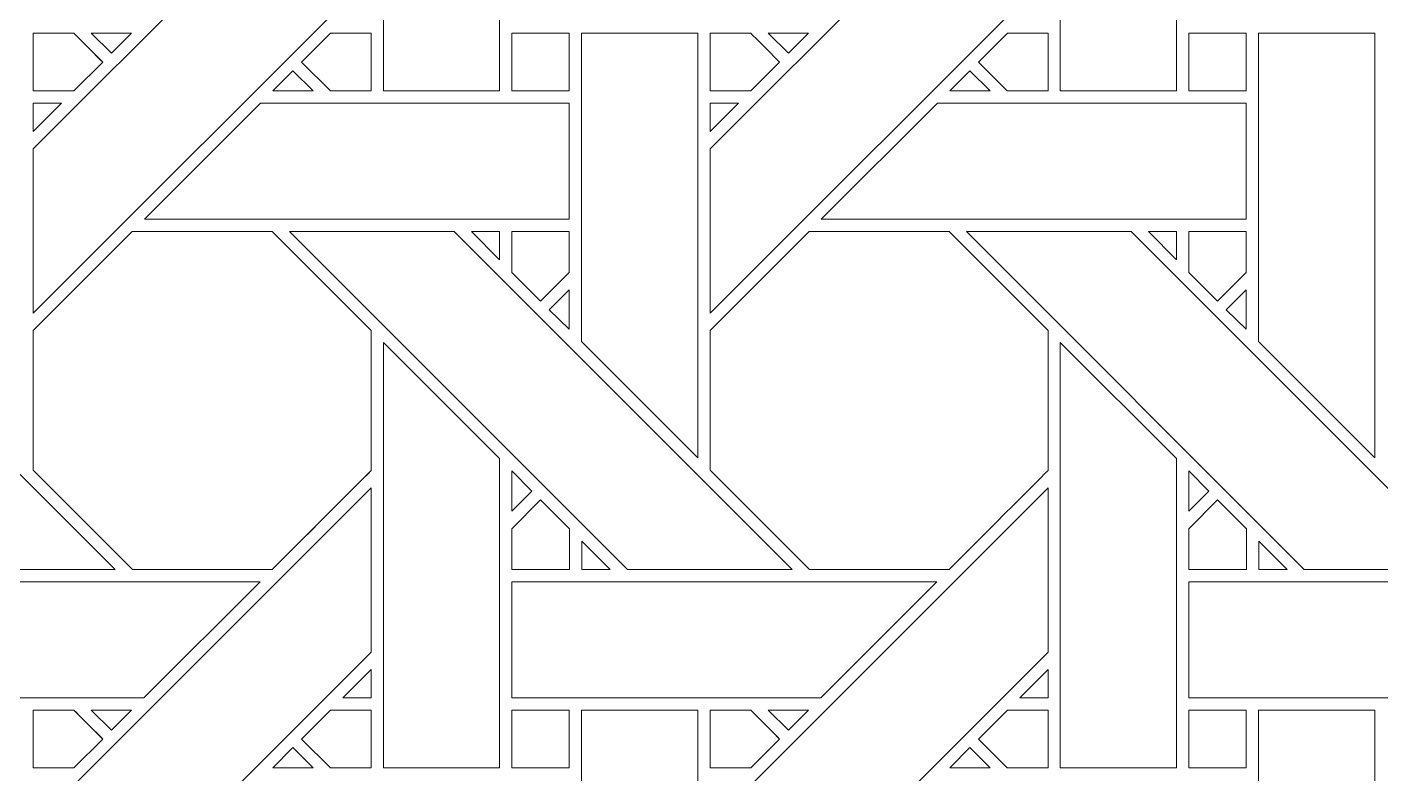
# Model space of a CAD drawing. Header units: inches. Extents: x 3.4 to 21.4, y 0.1 to 18.1.
# Drawn here: x 7.868 to 9.766, y 3.353 to 4.4 of the extents above; entities that cross this region are included whole.
import ezdxf

# ---------------------------------------------------------------- set-up
doc = ezdxf.new("R2010")
doc.units = ezdxf.units.IN
doc.header["$MEASUREMENT"] = 0
doc.layers.add('Design', color=7, linetype='Continuous', lineweight=0)

msp = doc.modelspace()

# ---------------------------------------------------------------- linework, layer by layer
at = {"layer": 'Design'}
for points, knots in [([(3.3829, 18.0948), (3.3829, 18.0948), (3.3829, 0.0948), (3.3829, 0.0948), (3.3829, 0.0948), (21.3829, 0.0948), (21.3829, 0.0948), (21.3829, 0.0948), (21.3829, 18.0948), (21.3829, 18.0948), (21.3829, 18.0948), (3.3829, 18.0948), (3.3829, 18.0948)], [0, 0, 0, 0, 1, 1, 1, 2, 2, 2, 3, 3, 3, 4, 4, 4, 4]), ([(4.2402, 17.2374), (4.2402, 17.2374), (4.2402, 0.9521), (4.2402, 0.9521), (4.2402, 0.9521), (20.5255, 0.9521), (20.5255, 0.9521), (20.5255, 0.9521), (20.5255, 17.2374), (20.5255, 17.2374), (20.5255, 17.2374), (4.2402, 17.2374), (4.2402, 17.2374)], [0, 0, 0, 0, 1, 1, 1, 2, 2, 2, 3, 3, 3, 4, 4, 4, 4]), ([(8.5303, 4.7445), (8.5303, 4.7445), (8.5303, 4.3108), (8.5303, 4.3108), (8.5303, 4.3108), (8.3676, 4.3108), (8.3676, 4.3108), (8.3676, 4.3108), (8.3676, 4.9066), (8.3676, 4.9066), (8.3676, 4.9066), (8.5303, 4.7445), (8.5303, 4.7445)], [0, 0, 0, 0, 1, 1, 1, 2, 2, 2, 3, 3, 3, 4, 4, 4, 4]), ([(9.4791, 4.7444), (9.4791, 4.7444), (9.4791, 4.3108), (9.4791, 4.3108), (9.4791, 4.3108), (9.3163, 4.3108), (9.3163, 4.3108), (9.3163, 4.3108), (9.3163, 4.9066), (9.3163, 4.9066), (9.3163, 4.9066), (9.4791, 4.7444), (9.4791, 4.7444)], [0, 0, 0, 0, 1, 1, 1, 2, 2, 2, 3, 3, 3, 4, 4, 4, 4]), ([(7.8768, 4.2294), (7.8768, 4.2294), (8.3504, 4.703), (8.3504, 4.703), (8.3504, 4.703), (8.3504, 4.473), (8.3504, 4.473), (8.3504, 4.473), (7.8768, 3.9994), (7.8768, 3.9994), (7.8768, 3.9994), (7.8768, 4.2294), (7.8768, 4.2294)], [0, 0, 0, 0, 1, 1, 1, 2, 2, 2, 3, 3, 3, 4, 4, 4, 4]), ([(8.8255, 4.2294), (8.8255, 4.2294), (9.2992, 4.703), (9.2992, 4.703), (9.2992, 4.703), (9.2992, 4.473), (9.2992, 4.473), (9.2992, 4.473), (8.8255, 3.9994), (8.8255, 3.9994), (8.8255, 3.9994), (8.8255, 4.2294), (8.8255, 4.2294)], [0, 0, 0, 0, 1, 1, 1, 2, 2, 2, 3, 3, 3, 4, 4, 4, 4]), ([(7.8767, 4.3107), (7.8767, 4.3107), (7.8767, 4.3915), (7.8767, 4.3915), (7.8767, 4.3915), (7.9338, 4.3915), (7.9338, 4.3915), (7.9389, 4.3864), (7.9697, 4.3556), (7.9741, 4.3512), (7.9741, 4.3512), (7.9337, 4.3107), (7.9337, 4.3107), (7.9337, 4.3107), (7.8767, 4.3107), (7.8767, 4.3107)], [0, 0, 0, 0, 1, 1, 1, 2, 2, 2, 3, 3, 3, 4, 4, 4, 5, 5, 5, 5]), ([(7.8767, 4.3915), (7.8767, 4.3915), (7.9338, 4.3915), (7.9338, 4.3915), (7.9388, 4.3865), (7.9696, 4.3557), (7.9741, 4.3512), (7.9741, 4.3512), (7.9337, 4.3107), (7.9337, 4.3107), (7.9337, 4.3107), (7.8767, 4.3107), (7.8767, 4.3107), (7.8767, 4.3107), (7.8767, 4.3915), (7.8767, 4.3915)], [0, 0, 0, 0, 1, 1, 1, 2, 2, 2, 3, 3, 3, 4, 4, 4, 5, 5, 5, 5]), ([(8.0146, 4.3916), (8.0146, 4.3916), (7.9864, 4.3634), (7.9864, 4.3634), (7.9864, 4.3634), (7.9582, 4.3916), (7.9582, 4.3916), (7.9582, 4.3916), (8.0146, 4.3916), (8.0146, 4.3916)], [0, 0, 0, 0, 1, 1, 1, 2, 2, 2, 3, 3, 3, 3]), ([(8.2933, 4.3107), (8.2933, 4.3107), (8.2529, 4.3511), (8.2529, 4.3511), (8.2529, 4.3511), (8.2934, 4.3915), (8.2934, 4.3915), (8.2934, 4.3915), (8.3504, 4.3915), (8.3504, 4.3915), (8.3504, 4.3915), (8.3504, 4.3107), (8.3504, 4.3107), (8.3504, 4.3107), (8.2933, 4.3107), (8.2933, 4.3107)], [0, 0, 0, 0, 1, 1, 1, 2, 2, 2, 3, 3, 3, 4, 4, 4, 5, 5, 5, 5]), ([(8.2529, 4.3511), (8.2529, 4.3511), (8.2934, 4.3915), (8.2934, 4.3915), (8.2934, 4.3915), (8.3504, 4.3915), (8.3504, 4.3915), (8.3504, 4.3915), (8.3504, 4.3107), (8.3504, 4.3107), (8.3504, 4.3107), (8.2933, 4.3107), (8.2933, 4.3107), (8.2933, 4.3107), (8.2529, 4.3511), (8.2529, 4.3511)], [0, 0, 0, 0, 1, 1, 1, 2, 2, 2, 3, 3, 3, 4, 4, 4, 5, 5, 5, 5]), ([(8.5476, 4.3107), (8.5476, 4.3107), (8.5476, 4.3915), (8.5476, 4.3915), (8.5476, 4.3915), (8.6278, 4.3915), (8.6278, 4.3915), (8.6278, 4.3915), (8.6278, 4.3107), (8.6278, 4.3107), (8.6278, 4.3107), (8.5476, 4.3107), (8.5476, 4.3107)], [0, 0, 0, 0, 1, 1, 1, 2, 2, 2, 3, 3, 3, 4, 4, 4, 4]), ([(8.5476, 4.3915), (8.5476, 4.3915), (8.6278, 4.3915), (8.6278, 4.3915), (8.6278, 4.3915), (8.6278, 4.3107), (8.6278, 4.3107), (8.6278, 4.3107), (8.5476, 4.3107), (8.5476, 4.3107), (8.5476, 4.3107), (8.5476, 4.3915), (8.5476, 4.3915)], [0, 0, 0, 0, 1, 1, 1, 2, 2, 2, 3, 3, 3, 4, 4, 4, 4]), ([(8.8083, 4.3916), (8.8083, 4.3916), (8.8083, 3.7964), (8.8083, 3.7964), (8.8083, 3.7964), (8.6454, 3.9594), (8.6454, 3.9594), (8.6454, 3.9594), (8.6454, 4.3916), (8.6454, 4.3916), (8.6454, 4.3916), (8.8083, 4.3916), (8.8083, 4.3916)], [0, 0, 0, 0, 1, 1, 1, 2, 2, 2, 3, 3, 3, 4, 4, 4, 4]), ([(8.8255, 4.3107), (8.8255, 4.3107), (8.8255, 4.3915), (8.8255, 4.3915), (8.8255, 4.3915), (8.8825, 4.3915), (8.8825, 4.3915), (8.8877, 4.3864), (8.9184, 4.3556), (8.9228, 4.3512), (8.9228, 4.3512), (8.8824, 4.3107), (8.8824, 4.3107), (8.8824, 4.3107), (8.8255, 4.3107), (8.8255, 4.3107)], [0, 0, 0, 0, 1, 1, 1, 2, 2, 2, 3, 3, 3, 4, 4, 4, 5, 5, 5, 5]), ([(8.8255, 4.3915), (8.8255, 4.3915), (8.8825, 4.3915), (8.8825, 4.3915), (8.8876, 4.3864), (8.9184, 4.3556), (8.9228, 4.3512), (8.9228, 4.3512), (8.8824, 4.3107), (8.8824, 4.3107), (8.8824, 4.3107), (8.8255, 4.3107), (8.8255, 4.3107), (8.8255, 4.3107), (8.8255, 4.3915), (8.8255, 4.3915)], [0, 0, 0, 0, 1, 1, 1, 2, 2, 2, 3, 3, 3, 4, 4, 4, 5, 5, 5, 5]), ([(8.9634, 4.3916), (8.9634, 4.3916), (8.9351, 4.3634), (8.9351, 4.3634), (8.9351, 4.3634), (8.9069, 4.3916), (8.9069, 4.3916), (8.9069, 4.3916), (8.9634, 4.3916), (8.9634, 4.3916)], [0, 0, 0, 0, 1, 1, 1, 2, 2, 2, 3, 3, 3, 3]), ([(9.242, 4.3107), (9.242, 4.3107), (9.2017, 4.3511), (9.2017, 4.3511), (9.2017, 4.3511), (9.2421, 4.3915), (9.2421, 4.3915), (9.2421, 4.3915), (9.2991, 4.3915), (9.2991, 4.3915), (9.2991, 4.3915), (9.2991, 4.3107), (9.2991, 4.3107), (9.2991, 4.3107), (9.242, 4.3107), (9.242, 4.3107)], [0, 0, 0, 0, 1, 1, 1, 2, 2, 2, 3, 3, 3, 4, 4, 4, 5, 5, 5, 5]), ([(9.2017, 4.3511), (9.2017, 4.3511), (9.2421, 4.3915), (9.2421, 4.3915), (9.2421, 4.3915), (9.2991, 4.3915), (9.2991, 4.3915), (9.2991, 4.3915), (9.2991, 4.3107), (9.2991, 4.3107), (9.2991, 4.3107), (9.242, 4.3107), (9.242, 4.3107), (9.242, 4.3107), (9.2017, 4.3511), (9.2017, 4.3511)], [0, 0, 0, 0, 1, 1, 1, 2, 2, 2, 3, 3, 3, 4, 4, 4, 5, 5, 5, 5]), ([(9.4963, 4.3107), (9.4963, 4.3107), (9.4963, 4.3915), (9.4963, 4.3915), (9.4963, 4.3915), (9.5766, 4.3915), (9.5766, 4.3915), (9.5766, 4.3915), (9.5766, 4.3107), (9.5766, 4.3107), (9.5766, 4.3107), (9.4963, 4.3107), (9.4963, 4.3107)], [0, 0, 0, 0, 1, 1, 1, 2, 2, 2, 3, 3, 3, 4, 4, 4, 4]), ([(9.5766, 4.3915), (9.5766, 4.3915), (9.5766, 4.3107), (9.5766, 4.3107), (9.5766, 4.3107), (9.4963, 4.3107), (9.4963, 4.3107), (9.4963, 4.3107), (9.4963, 4.3915), (9.4963, 4.3915), (9.4963, 4.3915), (9.5766, 4.3915), (9.5766, 4.3915)], [0, 0, 0, 0, 1, 1, 1, 2, 2, 2, 3, 3, 3, 4, 4, 4, 4]), ([(9.7571, 4.3916), (9.7571, 4.3916), (9.7571, 3.7964), (9.7571, 3.7964), (9.7571, 3.7964), (9.5942, 3.9594), (9.5942, 3.9594), (9.5942, 3.9594), (9.5942, 4.3916), (9.5942, 4.3916), (9.5942, 4.3916), (9.7571, 4.3916), (9.7571, 4.3916)], [0, 0, 0, 0, 1, 1, 1, 2, 2, 2, 3, 3, 3, 4, 4, 4, 4]), ([(8.2691, 4.3108), (8.2691, 4.3108), (8.2126, 4.3108), (8.2126, 4.3108), (8.2126, 4.3108), (8.2408, 4.339), (8.2408, 4.339), (8.2408, 4.339), (8.2691, 4.3108), (8.2691, 4.3108)], [0, 0, 0, 0, 1, 1, 1, 2, 2, 2, 3, 3, 3, 3]), ([(9.2178, 4.3108), (9.2178, 4.3108), (9.1613, 4.3108), (9.1613, 4.3108), (9.1613, 4.3108), (9.1896, 4.339), (9.1896, 4.339), (9.1896, 4.339), (9.2178, 4.3108), (9.2178, 4.3108)], [0, 0, 0, 0, 1, 1, 1, 2, 2, 2, 3, 3, 3, 3]), ([(7.9166, 4.2936), (7.9166, 4.2936), (7.8768, 4.2538), (7.8768, 4.2538), (7.8768, 4.2538), (7.8768, 4.2936), (7.8768, 4.2936), (7.8768, 4.2936), (7.9166, 4.2936), (7.9166, 4.2936)], [0, 0, 0, 0, 1, 1, 1, 2, 2, 2, 3, 3, 3, 3]), ([(8.0326, 4.1308), (8.0326, 4.1308), (8.1954, 4.2936), (8.1954, 4.2936), (8.1954, 4.2936), (8.6279, 4.2936), (8.6279, 4.2936), (8.6279, 4.2936), (8.6279, 4.1308), (8.6279, 4.1308), (8.6279, 4.1308), (8.0326, 4.1308), (8.0326, 4.1308)], [0, 0, 0, 0, 1, 1, 1, 2, 2, 2, 3, 3, 3, 4, 4, 4, 4]), ([(8.8653, 4.2936), (8.8653, 4.2936), (8.8255, 4.2538), (8.8255, 4.2538), (8.8255, 4.2538), (8.8255, 4.2936), (8.8255, 4.2936), (8.8255, 4.2936), (8.8653, 4.2936), (8.8653, 4.2936)], [0, 0, 0, 0, 1, 1, 1, 2, 2, 2, 3, 3, 3, 3]), ([(8.9813, 4.1308), (8.9813, 4.1308), (9.1442, 4.2936), (9.1442, 4.2936), (9.1442, 4.2936), (9.5766, 4.2936), (9.5766, 4.2936), (9.5766, 4.2936), (9.5766, 4.1308), (9.5766, 4.1308), (9.5766, 4.1308), (8.9813, 4.1308), (8.9813, 4.1308)], [0, 0, 0, 0, 1, 1, 1, 2, 2, 2, 3, 3, 3, 4, 4, 4, 4]), ([(7.2872, 4.1137), (7.2872, 4.1137), (7.5181, 4.1137), (7.5181, 4.1137), (7.5181, 4.1137), (7.9918, 3.64), (7.9918, 3.64), (7.9918, 3.64), (7.7607, 3.64), (7.7607, 3.64), (7.7607, 3.64), (7.2872, 4.1137), (7.2872, 4.1137)], [0, 0, 0, 0, 1, 1, 1, 2, 2, 2, 3, 3, 3, 4, 4, 4, 4]), ([(8.2117, 3.64), (8.2117, 3.64), (8.016, 3.64), (8.016, 3.64), (8.016, 3.64), (7.8767, 3.7793), (7.8767, 3.7793), (7.8767, 3.7793), (7.8767, 3.9749), (7.8767, 3.9749), (7.8767, 3.9749), (8.0154, 4.1136), (8.0154, 4.1136), (8.0154, 4.1136), (8.2116, 4.1136), (8.2116, 4.1136), (8.2116, 4.1136), (8.3504, 3.9749), (8.3504, 3.9749), (8.3504, 3.9749), (8.3504, 3.7787), (8.3504, 3.7787), (8.3326, 3.7608), (8.2207, 3.649), (8.2117, 3.64)], [0, 0, 0, 0, 1, 1, 1, 2, 2, 2, 3, 3, 3, 4, 4, 4, 5, 5, 5, 6, 6, 6, 7, 7, 7, 8, 8, 8, 8]), ([(7.8767, 3.7793), (7.8767, 3.7793), (7.8767, 3.9749), (7.8767, 3.9749), (7.8767, 3.9749), (8.0154, 4.1136), (8.0154, 4.1136), (8.0154, 4.1136), (8.2116, 4.1136), (8.2116, 4.1136), (8.2116, 4.1136), (8.3504, 3.9749), (8.3504, 3.9749), (8.3504, 3.9749), (8.3504, 3.7787), (8.3504, 3.7787), (8.3324, 3.7605), (8.2205, 3.6489), (8.2117, 3.64), (8.2117, 3.64), (8.016, 3.64), (8.016, 3.64), (8.016, 3.64), (7.8767, 3.7793), (7.8767, 3.7793)], [0, 0, 0, 0, 1, 1, 1, 2, 2, 2, 3, 3, 3, 4, 4, 4, 5, 5, 5, 6, 6, 6, 7, 7, 7, 8, 8, 8, 8]), ([(8.2359, 4.1137), (8.2359, 4.1137), (8.4669, 4.1137), (8.4669, 4.1137), (8.4669, 4.1137), (8.9405, 3.64), (8.9405, 3.64), (8.9405, 3.64), (8.7095, 3.64), (8.7095, 3.64), (8.7095, 3.64), (8.2359, 4.1137), (8.2359, 4.1137)], [0, 0, 0, 0, 1, 1, 1, 2, 2, 2, 3, 3, 3, 4, 4, 4, 4]), ([(8.5304, 4.1137), (8.5304, 4.1137), (8.5304, 4.0739), (8.5304, 4.0739), (8.5304, 4.0739), (8.491, 4.1137), (8.491, 4.1137), (8.491, 4.1137), (8.5304, 4.1137), (8.5304, 4.1137)], [0, 0, 0, 0, 1, 1, 1, 2, 2, 2, 3, 3, 3, 3]), ([(8.6278, 4.1137), (8.6278, 4.1137), (8.6278, 4.0561), (8.6278, 4.0561), (8.6278, 4.0561), (8.5879, 4.0161), (8.5879, 4.0161), (8.5879, 4.0161), (8.5476, 4.0564), (8.5476, 4.0564), (8.5476, 4.0564), (8.5476, 4.1137), (8.5476, 4.1137), (8.5476, 4.1137), (8.6278, 4.1137), (8.6278, 4.1137)], [0, 0, 0, 0, 1, 1, 1, 2, 2, 2, 3, 3, 3, 4, 4, 4, 5, 5, 5, 5]), ([(8.5879, 4.0161), (8.5879, 4.0161), (8.5476, 4.0564), (8.5476, 4.0564), (8.5476, 4.0564), (8.5476, 4.1137), (8.5476, 4.1137), (8.5476, 4.1137), (8.6278, 4.1137), (8.6278, 4.1137), (8.6278, 4.1137), (8.6278, 4.0561), (8.6278, 4.0561), (8.6278, 4.0561), (8.5879, 4.0161), (8.5879, 4.0161)], [0, 0, 0, 0, 1, 1, 1, 2, 2, 2, 3, 3, 3, 4, 4, 4, 5, 5, 5, 5]), ([(9.1604, 3.64), (9.1604, 3.64), (8.9647, 3.64), (8.9647, 3.64), (8.9647, 3.64), (8.8255, 3.7793), (8.8255, 3.7793), (8.8255, 3.7793), (8.8255, 3.9749), (8.8255, 3.9749), (8.8255, 3.9749), (8.9642, 4.1136), (8.9642, 4.1136), (8.9642, 4.1136), (9.1604, 4.1136), (9.1604, 4.1136), (9.1604, 4.1136), (9.2991, 3.9749), (9.2991, 3.9749), (9.2991, 3.9749), (9.2991, 3.7787), (9.2991, 3.7787), (9.2813, 3.7608), (9.1694, 3.649), (9.1604, 3.64)], [0, 0, 0, 0, 1, 1, 1, 2, 2, 2, 3, 3, 3, 4, 4, 4, 5, 5, 5, 6, 6, 6, 7, 7, 7, 8, 8, 8, 8]), ([(8.8255, 3.7793), (8.8255, 3.7793), (8.8255, 3.9749), (8.8255, 3.9749), (8.8255, 3.9749), (8.9642, 4.1136), (8.9642, 4.1136), (8.9642, 4.1136), (9.1604, 4.1136), (9.1604, 4.1136), (9.1604, 4.1136), (9.2991, 3.9749), (9.2991, 3.9749), (9.2991, 3.9749), (9.2991, 3.7787), (9.2991, 3.7787), (9.2813, 3.7608), (9.1694, 3.649), (9.1604, 3.64), (9.1604, 3.64), (8.9647, 3.64), (8.9647, 3.64), (8.9647, 3.64), (8.8255, 3.7793), (8.8255, 3.7793)], [0, 0, 0, 0, 1, 1, 1, 2, 2, 2, 3, 3, 3, 4, 4, 4, 5, 5, 5, 6, 6, 6, 7, 7, 7, 8, 8, 8, 8]), ([(9.1846, 4.1137), (9.1846, 4.1137), (9.4156, 4.1137), (9.4156, 4.1137), (9.4156, 4.1137), (9.8892, 3.64), (9.8892, 3.64), (9.8892, 3.64), (9.6582, 3.64), (9.6582, 3.64), (9.6582, 3.64), (9.1846, 4.1137), (9.1846, 4.1137)], [0, 0, 0, 0, 1, 1, 1, 2, 2, 2, 3, 3, 3, 4, 4, 4, 4]), ([(9.4791, 4.1137), (9.4791, 4.1137), (9.4791, 4.0739), (9.4791, 4.0739), (9.4791, 4.0739), (9.4397, 4.1137), (9.4397, 4.1137), (9.4397, 4.1137), (9.4791, 4.1137), (9.4791, 4.1137)], [0, 0, 0, 0, 1, 1, 1, 2, 2, 2, 3, 3, 3, 3]), ([(9.4963, 4.0564), (9.4963, 4.0564), (9.4963, 4.1137), (9.4963, 4.1137), (9.4963, 4.1137), (9.5766, 4.1137), (9.5766, 4.1137), (9.5766, 4.1137), (9.5766, 4.0561), (9.5766, 4.0561), (9.5766, 4.0561), (9.5366, 4.0161), (9.5366, 4.0161), (9.5366, 4.0161), (9.4963, 4.0564), (9.4963, 4.0564)], [0, 0, 0, 0, 1, 1, 1, 2, 2, 2, 3, 3, 3, 4, 4, 4, 5, 5, 5, 5]), ([(9.5366, 4.0161), (9.5366, 4.0161), (9.4963, 4.0564), (9.4963, 4.0564), (9.4963, 4.0564), (9.4963, 4.1137), (9.4963, 4.1137), (9.4963, 4.1137), (9.5766, 4.1137), (9.5766, 4.1137), (9.5766, 4.1137), (9.5766, 4.0561), (9.5766, 4.0561), (9.5766, 4.0561), (9.5366, 4.0161), (9.5366, 4.0161)], [0, 0, 0, 0, 1, 1, 1, 2, 2, 2, 3, 3, 3, 4, 4, 4, 5, 5, 5, 5]), ([(8.6279, 4.0318), (8.6279, 4.0318), (8.6279, 3.9767), (8.6279, 3.9767), (8.6279, 3.9767), (8.6001, 4.0041), (8.6001, 4.0041), (8.6001, 4.0041), (8.6279, 4.0318), (8.6279, 4.0318)], [0, 0, 0, 0, 1, 1, 1, 2, 2, 2, 3, 3, 3, 3]), ([(9.5766, 4.0319), (9.5766, 4.0319), (9.5766, 3.9767), (9.5766, 3.9767), (9.5766, 3.9767), (9.5488, 4.0041), (9.5488, 4.0041), (9.5488, 4.0041), (9.5766, 4.0319), (9.5766, 4.0319)], [0, 0, 0, 0, 1, 1, 1, 2, 2, 2, 3, 3, 3, 3]), ([(8.5303, 3.7957), (8.5303, 3.7957), (8.5303, 3.362), (8.5303, 3.362), (8.5303, 3.362), (8.3676, 3.362), (8.3676, 3.362), (8.3676, 3.362), (8.3676, 3.9579), (8.3676, 3.9579), (8.3676, 3.9579), (8.5303, 3.7957), (8.5303, 3.7957)], [0, 0, 0, 0, 1, 1, 1, 2, 2, 2, 3, 3, 3, 4, 4, 4, 4]), ([(9.4791, 3.7957), (9.4791, 3.7957), (9.4791, 3.362), (9.4791, 3.362), (9.4791, 3.362), (9.3163, 3.362), (9.3163, 3.362), (9.3163, 3.362), (9.3163, 3.9579), (9.3163, 3.9579), (9.3163, 3.9579), (9.4791, 3.7957), (9.4791, 3.7957)], [0, 0, 0, 0, 1, 1, 1, 2, 2, 2, 3, 3, 3, 4, 4, 4, 4]), ([(8.5476, 3.7215), (8.5476, 3.7215), (8.5476, 3.7782), (8.5476, 3.7782), (8.5476, 3.7782), (8.5758, 3.7497), (8.5758, 3.7497), (8.5758, 3.7497), (8.5476, 3.7215), (8.5476, 3.7215)], [0, 0, 0, 0, 1, 1, 1, 2, 2, 2, 3, 3, 3, 3]), ([(9.4964, 3.7215), (9.4964, 3.7215), (9.4964, 3.7782), (9.4964, 3.7782), (9.4964, 3.7782), (9.5245, 3.7497), (9.5245, 3.7497), (9.5245, 3.7497), (9.4964, 3.7215), (9.4964, 3.7215)], [0, 0, 0, 0, 1, 1, 1, 2, 2, 2, 3, 3, 3, 3]), ([(7.8768, 3.2807), (7.8768, 3.2807), (8.3504, 3.7543), (8.3504, 3.7543), (8.3504, 3.7543), (8.3504, 3.5243), (8.3504, 3.5243), (8.3504, 3.5243), (7.8768, 3.0506), (7.8768, 3.0506), (7.8768, 3.0506), (7.8768, 3.2807), (7.8768, 3.2807)], [0, 0, 0, 0, 1, 1, 1, 2, 2, 2, 3, 3, 3, 4, 4, 4, 4]), ([(8.8255, 3.2807), (8.8255, 3.2807), (9.2992, 3.7543), (9.2992, 3.7543), (9.2992, 3.7543), (9.2992, 3.5243), (9.2992, 3.5243), (9.2992, 3.5243), (8.8255, 3.0506), (8.8255, 3.0506), (8.8255, 3.0506), (8.8255, 3.2807), (8.8255, 3.2807)], [0, 0, 0, 0, 1, 1, 1, 2, 2, 2, 3, 3, 3, 4, 4, 4, 4]), ([(8.5476, 3.6398), (8.5476, 3.6398), (8.5476, 3.6971), (8.5476, 3.6971), (8.5476, 3.6971), (8.5879, 3.7374), (8.5879, 3.7374), (8.5879, 3.7374), (8.6282, 3.6971), (8.6282, 3.6971), (8.6282, 3.6971), (8.6282, 3.6398), (8.6282, 3.6398), (8.6282, 3.6398), (8.5476, 3.6398), (8.5476, 3.6398)], [0, 0, 0, 0, 1, 1, 1, 2, 2, 2, 3, 3, 3, 4, 4, 4, 5, 5, 5, 5]), ([(8.5476, 3.6398), (8.5476, 3.6398), (8.5476, 3.6971), (8.5476, 3.6971), (8.5476, 3.6971), (8.5879, 3.7374), (8.5879, 3.7374), (8.5879, 3.7374), (8.6282, 3.6971), (8.6282, 3.6971), (8.6282, 3.6971), (8.6282, 3.6398), (8.6282, 3.6398), (8.6282, 3.6398), (8.5476, 3.6398), (8.5476, 3.6398)], [0, 0, 0, 0, 1, 1, 1, 2, 2, 2, 3, 3, 3, 4, 4, 4, 5, 5, 5, 5]), ([(9.4963, 3.6398), (9.4963, 3.6398), (9.4963, 3.6971), (9.4963, 3.6971), (9.4963, 3.6971), (9.5367, 3.7374), (9.5367, 3.7374), (9.5367, 3.7374), (9.577, 3.6971), (9.577, 3.6971), (9.577, 3.6971), (9.577, 3.6398), (9.577, 3.6398), (9.577, 3.6398), (9.4963, 3.6398), (9.4963, 3.6398)], [0, 0, 0, 0, 1, 1, 1, 2, 2, 2, 3, 3, 3, 4, 4, 4, 5, 5, 5, 5]), ([(9.5367, 3.7374), (9.5367, 3.7374), (9.577, 3.6971), (9.577, 3.6971), (9.577, 3.6971), (9.577, 3.6398), (9.577, 3.6398), (9.577, 3.6398), (9.4963, 3.6398), (9.4963, 3.6398), (9.4963, 3.6398), (9.4963, 3.6971), (9.4963, 3.6971), (9.4963, 3.6971), (9.5367, 3.7374), (9.5367, 3.7374)], [0, 0, 0, 0, 1, 1, 1, 2, 2, 2, 3, 3, 3, 4, 4, 4, 5, 5, 5, 5]), ([(8.6853, 3.64), (8.6853, 3.64), (8.6455, 3.64), (8.6455, 3.64), (8.6455, 3.64), (8.6455, 3.6798), (8.6455, 3.6798), (8.6455, 3.6798), (8.6853, 3.64), (8.6853, 3.64)], [0, 0, 0, 0, 1, 1, 1, 2, 2, 2, 3, 3, 3, 3]), ([(9.634, 3.64), (9.634, 3.64), (9.5943, 3.64), (9.5943, 3.64), (9.5943, 3.64), (9.5943, 3.6798), (9.5943, 3.6798), (9.5943, 3.6798), (9.634, 3.64), (9.634, 3.64)], [0, 0, 0, 0, 1, 1, 1, 2, 2, 2, 3, 3, 3, 3]), ([(7.5989, 3.4601), (7.5989, 3.4601), (7.5989, 3.6228), (7.5989, 3.6228), (7.5989, 3.6228), (8.1946, 3.6228), (8.1946, 3.6228), (8.1946, 3.6228), (8.0319, 3.4601), (8.0319, 3.4601), (8.0319, 3.4601), (7.5989, 3.4601), (7.5989, 3.4601)], [0, 0, 0, 0, 1, 1, 1, 2, 2, 2, 3, 3, 3, 4, 4, 4, 4]), ([(8.5476, 3.4601), (8.5476, 3.4601), (8.5476, 3.6228), (8.5476, 3.6228), (8.5476, 3.6228), (9.1433, 3.6228), (9.1433, 3.6228), (9.1433, 3.6228), (8.9806, 3.4601), (8.9806, 3.4601), (8.9806, 3.4601), (8.5476, 3.4601), (8.5476, 3.4601)], [0, 0, 0, 0, 1, 1, 1, 2, 2, 2, 3, 3, 3, 4, 4, 4, 4]), ([(9.4964, 3.4601), (9.4964, 3.4601), (9.4964, 3.6228), (9.4964, 3.6228), (9.4964, 3.6228), (10.0921, 3.6228), (10.0921, 3.6228), (10.0921, 3.6228), (9.9293, 3.4601), (9.9293, 3.4601), (9.9293, 3.4601), (9.4964, 3.4601), (9.4964, 3.4601)], [0, 0, 0, 0, 1, 1, 1, 2, 2, 2, 3, 3, 3, 4, 4, 4, 4]), ([(8.3107, 3.4601), (8.3107, 3.4601), (8.3504, 3.4999), (8.3504, 3.4999), (8.3504, 3.4999), (8.3504, 3.4601), (8.3504, 3.4601), (8.3504, 3.4601), (8.3107, 3.4601), (8.3107, 3.4601)], [0, 0, 0, 0, 1, 1, 1, 2, 2, 2, 3, 3, 3, 3]), ([(9.2594, 3.4601), (9.2594, 3.4601), (9.2992, 3.4999), (9.2992, 3.4999), (9.2992, 3.4999), (9.2992, 3.4601), (9.2992, 3.4601), (9.2992, 3.4601), (9.2594, 3.4601), (9.2594, 3.4601)], [0, 0, 0, 0, 1, 1, 1, 2, 2, 2, 3, 3, 3, 3]), ([(7.8767, 3.362), (7.8767, 3.362), (7.8767, 3.4428), (7.8767, 3.4428), (7.8767, 3.4428), (7.9338, 3.4428), (7.9338, 3.4428), (7.9389, 3.4377), (7.9697, 3.4069), (7.9741, 3.4024), (7.9741, 3.4024), (7.9337, 3.362), (7.9337, 3.362), (7.9337, 3.362), (7.8767, 3.362), (7.8767, 3.362)], [0, 0, 0, 0, 1, 1, 1, 2, 2, 2, 3, 3, 3, 4, 4, 4, 5, 5, 5, 5]), ([(7.9741, 3.4024), (7.9741, 3.4024), (7.9337, 3.362), (7.9337, 3.362), (7.9337, 3.362), (7.8767, 3.362), (7.8767, 3.362), (7.8767, 3.362), (7.8767, 3.4428), (7.8767, 3.4428), (7.8767, 3.4428), (7.9338, 3.4428), (7.9338, 3.4428), (7.939, 3.4376), (7.9698, 3.4068), (7.9741, 3.4024)], [0, 0, 0, 0, 1, 1, 1, 2, 2, 2, 3, 3, 3, 4, 4, 4, 5, 5, 5, 5]), ([(7.9582, 3.4428), (7.9582, 3.4428), (8.0146, 3.4428), (8.0146, 3.4428), (8.0146, 3.4428), (7.9864, 3.4146), (7.9864, 3.4146), (7.9864, 3.4146), (7.9582, 3.4428), (7.9582, 3.4428)], [0, 0, 0, 0, 1, 1, 1, 2, 2, 2, 3, 3, 3, 3]), ([(8.2933, 3.362), (8.2933, 3.362), (8.2529, 3.4024), (8.2529, 3.4024), (8.2529, 3.4024), (8.2934, 3.4428), (8.2934, 3.4428), (8.2934, 3.4428), (8.3504, 3.4428), (8.3504, 3.4428), (8.3504, 3.4428), (8.3504, 3.362), (8.3504, 3.362), (8.3504, 3.362), (8.2933, 3.362), (8.2933, 3.362)], [0, 0, 0, 0, 1, 1, 1, 2, 2, 2, 3, 3, 3, 4, 4, 4, 5, 5, 5, 5]), ([(8.2529, 3.4024), (8.2529, 3.4024), (8.2934, 3.4428), (8.2934, 3.4428), (8.2934, 3.4428), (8.3504, 3.4428), (8.3504, 3.4428), (8.3504, 3.4428), (8.3504, 3.362), (8.3504, 3.362), (8.3504, 3.362), (8.2933, 3.362), (8.2933, 3.362), (8.2933, 3.362), (8.2529, 3.4024), (8.2529, 3.4024)], [0, 0, 0, 0, 1, 1, 1, 2, 2, 2, 3, 3, 3, 4, 4, 4, 5, 5, 5, 5]), ([(8.5476, 3.362), (8.5476, 3.362), (8.5476, 3.4428), (8.5476, 3.4428), (8.5476, 3.4428), (8.6278, 3.4428), (8.6278, 3.4428), (8.6278, 3.4428), (8.6278, 3.362), (8.6278, 3.362), (8.6278, 3.362), (8.5476, 3.362), (8.5476, 3.362)], [0, 0, 0, 0, 1, 1, 1, 2, 2, 2, 3, 3, 3, 4, 4, 4, 4]), ([(8.5476, 3.4428), (8.5476, 3.4428), (8.6278, 3.4428), (8.6278, 3.4428), (8.6278, 3.4428), (8.6278, 3.362), (8.6278, 3.362), (8.6278, 3.362), (8.5476, 3.362), (8.5476, 3.362), (8.5476, 3.362), (8.5476, 3.4428), (8.5476, 3.4428)], [0, 0, 0, 0, 1, 1, 1, 2, 2, 2, 3, 3, 3, 4, 4, 4, 4]), ([(8.8083, 3.4428), (8.8083, 3.4428), (8.8083, 2.8477), (8.8083, 2.8477), (8.8083, 2.8477), (8.6454, 3.0106), (8.6454, 3.0106), (8.6454, 3.0106), (8.6454, 3.4428), (8.6454, 3.4428), (8.6454, 3.4428), (8.8083, 3.4428), (8.8083, 3.4428)], [0, 0, 0, 0, 1, 1, 1, 2, 2, 2, 3, 3, 3, 4, 4, 4, 4]), ([(8.8255, 3.362), (8.8255, 3.362), (8.8255, 3.4428), (8.8255, 3.4428), (8.8255, 3.4428), (8.8825, 3.4428), (8.8825, 3.4428), (8.8877, 3.4377), (8.9184, 3.4069), (8.9228, 3.4024), (8.9228, 3.4024), (8.8824, 3.362), (8.8824, 3.362), (8.8824, 3.362), (8.8255, 3.362), (8.8255, 3.362)], [0, 0, 0, 0, 1, 1, 1, 2, 2, 2, 3, 3, 3, 4, 4, 4, 5, 5, 5, 5]), ([(8.8255, 3.4428), (8.8255, 3.4428), (8.8825, 3.4428), (8.8825, 3.4428), (8.8878, 3.4375), (8.9186, 3.4067), (8.9228, 3.4024), (8.9228, 3.4024), (8.8824, 3.362), (8.8824, 3.362), (8.8824, 3.362), (8.8255, 3.362), (8.8255, 3.362), (8.8255, 3.362), (8.8255, 3.4428), (8.8255, 3.4428)], [0, 0, 0, 0, 1, 1, 1, 2, 2, 2, 3, 3, 3, 4, 4, 4, 5, 5, 5, 5]), ([(8.9634, 3.4428), (8.9634, 3.4428), (8.9351, 3.4146), (8.9351, 3.4146), (8.9351, 3.4146), (8.9069, 3.4428), (8.9069, 3.4428), (8.9069, 3.4428), (8.9634, 3.4428), (8.9634, 3.4428)], [0, 0, 0, 0, 1, 1, 1, 2, 2, 2, 3, 3, 3, 3]), ([(9.242, 3.362), (9.242, 3.362), (9.2017, 3.4024), (9.2017, 3.4024), (9.2017, 3.4024), (9.2421, 3.4428), (9.2421, 3.4428), (9.2421, 3.4428), (9.2991, 3.4428), (9.2991, 3.4428), (9.2991, 3.4428), (9.2991, 3.362), (9.2991, 3.362), (9.2991, 3.362), (9.242, 3.362), (9.242, 3.362)], [0, 0, 0, 0, 1, 1, 1, 2, 2, 2, 3, 3, 3, 4, 4, 4, 5, 5, 5, 5]), ([(9.2017, 3.4024), (9.2017, 3.4024), (9.2421, 3.4428), (9.2421, 3.4428), (9.2421, 3.4428), (9.2991, 3.4428), (9.2991, 3.4428), (9.2991, 3.4428), (9.2991, 3.362), (9.2991, 3.362), (9.2991, 3.362), (9.242, 3.362), (9.242, 3.362), (9.242, 3.362), (9.2017, 3.4024), (9.2017, 3.4024)], [0, 0, 0, 0, 1, 1, 1, 2, 2, 2, 3, 3, 3, 4, 4, 4, 5, 5, 5, 5]), ([(9.4963, 3.362), (9.4963, 3.362), (9.4963, 3.4428), (9.4963, 3.4428), (9.4963, 3.4428), (9.5766, 3.4428), (9.5766, 3.4428), (9.5766, 3.4428), (9.5766, 3.362), (9.5766, 3.362), (9.5766, 3.362), (9.4963, 3.362), (9.4963, 3.362)], [0, 0, 0, 0, 1, 1, 1, 2, 2, 2, 3, 3, 3, 4, 4, 4, 4]), ([(9.5766, 3.4428), (9.5766, 3.4428), (9.5766, 3.362), (9.5766, 3.362), (9.5766, 3.362), (9.4963, 3.362), (9.4963, 3.362), (9.4963, 3.362), (9.4963, 3.4428), (9.4963, 3.4428), (9.4963, 3.4428), (9.5766, 3.4428), (9.5766, 3.4428)], [0, 0, 0, 0, 1, 1, 1, 2, 2, 2, 3, 3, 3, 4, 4, 4, 4]), ([(9.7571, 3.4428), (9.7571, 3.4428), (9.7571, 2.8477), (9.7571, 2.8477), (9.7571, 2.8477), (9.5942, 3.0106), (9.5942, 3.0106), (9.5942, 3.0106), (9.5942, 3.4428), (9.5942, 3.4428), (9.5942, 3.4428), (9.7571, 3.4428), (9.7571, 3.4428)], [0, 0, 0, 0, 1, 1, 1, 2, 2, 2, 3, 3, 3, 4, 4, 4, 4]), ([(8.2408, 3.3903), (8.2408, 3.3903), (8.2691, 3.362), (8.2691, 3.362), (8.2691, 3.362), (8.2126, 3.362), (8.2126, 3.362), (8.2126, 3.362), (8.2408, 3.3903), (8.2408, 3.3903)], [0, 0, 0, 0, 1, 1, 1, 2, 2, 2, 3, 3, 3, 3]), ([(9.2178, 3.362), (9.2178, 3.362), (9.1613, 3.362), (9.1613, 3.362), (9.1613, 3.362), (9.1896, 3.3903), (9.1896, 3.3903), (9.1896, 3.3903), (9.2178, 3.362), (9.2178, 3.362)], [0, 0, 0, 0, 1, 1, 1, 2, 2, 2, 3, 3, 3, 3])]:
    msp.add_open_spline(points, degree=3, knots=knots, dxfattribs=at)

doc.saveas('drawing.dxf')
